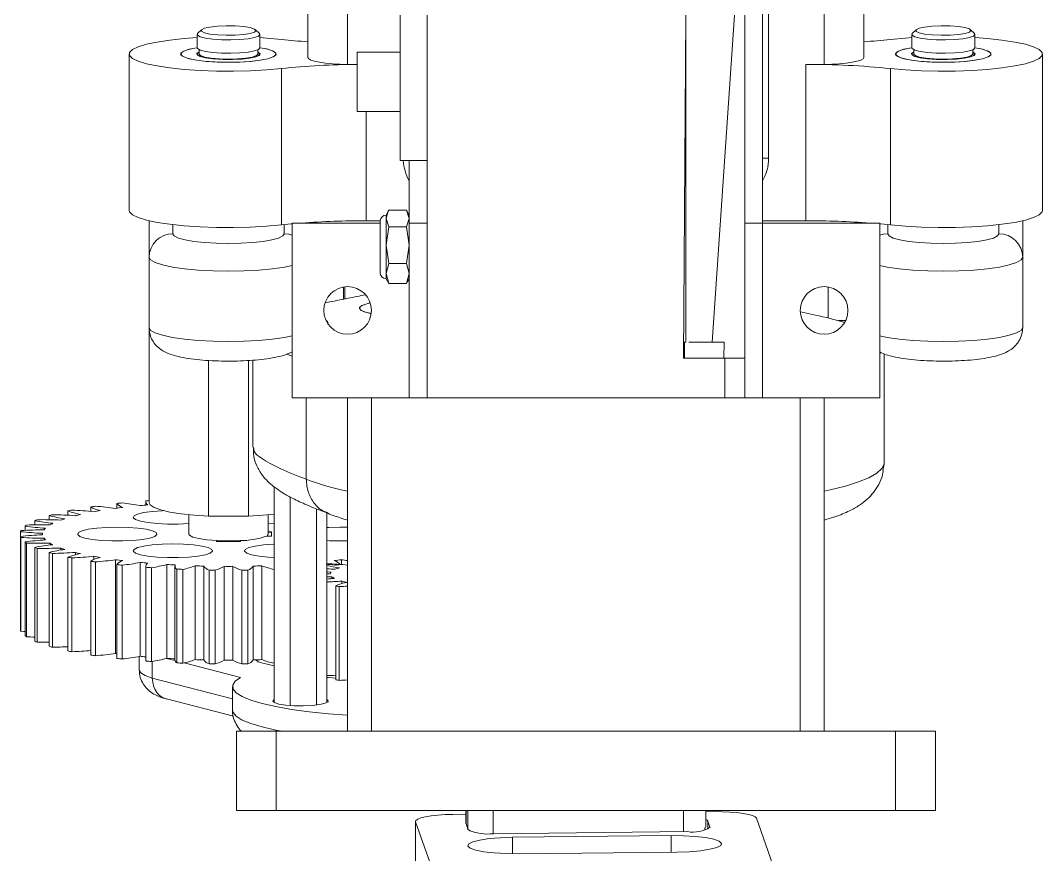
# Model space of a CAD drawing. Header units: millimetres. Extents: x 0 to 1189, y 0 to 841.
# Drawn here: x 282.24 to 307.98, y 615.1 to 636.11 of the extents above; entities that cross this region are included whole.
import ezdxf

# ---------------------------------------------------------------- set-up
doc = ezdxf.new("R2010")
doc.units = ezdxf.units.MM
doc.layers.get('0').update_dxf_attribs({"lineweight": 18})

msp = doc.modelspace()

# ---------------------------------------------------------------- linework, layer by layer
at = {"color": 7, "linetype": 'Continuous', "lineweight": 15}
for p, q in [((300.9324, 631.0061), (300.9324, 686.0061)), ((289.4824, 635.179), (289.4824, 645.0271)), ((290.4824, 644.8534), (290.4824, 635.0054)), ((302.4824, 635.0054), (302.4824, 644.8534)), ((303.4824, 645.0271), (303.4824, 635.179)), ((301.0824, 639.3385), (301.0824, 632.6418)), ((291.8024, 632.5861), (291.8024, 636.2461)), ((292.4824, 636.2461), (292.4824, 632.5861)), ((299.003, 636.2461), (298.943, 627.6061)), ((299.003, 636.2461), (299.0023, 628.0061)), ((299.6598, 628.0061), (300.223, 636.2461)), ((300.4824, 636.2461), (300.4824, 627.6061)), ((286.8032, 635.8778), (286.7048, 635.7824)), ((288.26, 635.7824), (288.1616, 635.8778)), ((304.7983, 635.878), (304.6999, 635.7826)), ((306.2649, 635.7826), (306.1665, 635.878)), ((286.6924, 635.7582), (286.6924, 635.4234)), ((288.2724, 635.4234), (288.2724, 635.7582)), ((304.6874, 635.7582), (304.6874, 635.4234)), ((306.2774, 635.4234), (306.2774, 635.7582)), ((284.9824, 635.2658), (284.9824, 631.3266)), ((286.2824, 635.2658), (286.2824, 635.2468)), ((286.6924, 635.2658), (286.6924, 635.2439)), ((286.7424, 635.3754), (286.7424, 635.2658)), ((288.2224, 635.2658), (288.2224, 635.3754)), ((288.4354, 635.3925), (288.2724, 635.4227)), ((288.2724, 635.2439), (288.2724, 635.2658)), ((288.6824, 635.2468), (288.6824, 635.2658)), ((290.7224, 633.8211), (290.7224, 635.3111)), ((291.8024, 635.3111), (290.7224, 635.3111)), ((304.2824, 635.2658), (304.2824, 635.2468)), ((304.6874, 635.2658), (304.6874, 635.2503)), ((304.7424, 635.3729), (304.7424, 635.2658)), ((306.2224, 635.2658), (306.2224, 635.3729)), ((306.4354, 635.3925), (306.2774, 635.4219)), ((306.2774, 635.2503), (306.2774, 635.2658)), ((306.6824, 635.2468), (306.6824, 635.2658)), ((307.9824, 631.3266), (307.9824, 635.2658)), ((290.4824, 635.0054), (290.7224, 635.0054)), ((302.0183, 635.0054), (302.4824, 635.0054)), ((302.0183, 631.0661), (302.0183, 635.0054)), ((288.8148, 630.9592), (288.8148, 634.8985)), ((304.1501, 634.8985), (304.1501, 630.9592)), ((291.8024, 633.8211), (290.7224, 633.8211)), ((292.4824, 632.5861), (291.8024, 632.5861)), ((292.0324, 632.5861), (292.0324, 631.0061)), ((292.4824, 626.6061), (292.4824, 632.5861)), ((291.4511, 631.1199), (291.5069, 631.3027)), ((291.5069, 631.3027), (291.4511, 631.2061)), ((291.4511, 631.2061), (291.4511, 631.1199)), ((291.5069, 631.3027), (291.5226, 631.3285)), ((291.5226, 631.3285), (291.961, 631.3285)), ((291.961, 631.3285), (292.0324, 631.1199)), ((292.0324, 631.2061), (291.9618, 631.3285)), ((285.4824, 630.1448), (285.4824, 631.0661)), ((286.0824, 630.9669), (286.0824, 630.7357)), ((288.8824, 630.7357), (288.8824, 630.9665)), ((289.0824, 631.0061), (289.0824, 626.6061)), ((291.2991, 631.0061), (289.0824, 631.0061)), ((289.4824, 631.0179), (289.4824, 631.0061)), ((291.2991, 631.0661), (290.9465, 631.0661)), ((291.2991, 631.0728), (291.2991, 629.7395)), ((291.5226, 630.9114), (291.4511, 631.1199)), ((291.4511, 631.1199), (291.4511, 630.4502)), ((291.4511, 630.4502), (291.5226, 630.9114)), ((291.5226, 630.9114), (291.961, 630.9114)), ((292.0324, 631.1199), (291.961, 630.9114)), ((291.961, 630.9114), (292.0324, 630.4502)), ((292.0324, 631.0061), (292.0324, 626.6061)), ((292.0324, 631.0061), (292.4824, 631.0061)), ((300.4824, 631.0061), (300.9324, 631.0061)), ((302.0183, 631.0661), (300.9324, 631.0661)), ((300.9324, 626.6061), (300.9324, 631.0061)), ((303.8824, 631.0061), (300.9324, 631.0061)), ((303.4824, 631.0061), (303.4824, 631.0179)), ((303.8824, 626.6061), (303.8824, 631.0061)), ((304.0824, 630.9665), (304.0824, 630.7357)), ((306.8824, 630.7357), (306.8824, 630.9669)), ((307.4824, 631.0661), (307.4824, 630.1448)), ((291.4511, 630.4502), (291.4511, 629.7364)), ((291.5226, 629.989), (291.4511, 630.4502)), ((292.0324, 630.4502), (291.961, 629.989)), ((285.4824, 630.1448), (285.4824, 628.3722)), ((307.4824, 630.1448), (307.4824, 628.3722)), ((291.4511, 629.7364), (291.5226, 629.989)), ((291.5226, 629.989), (291.961, 629.989)), ((291.961, 629.989), (292.0324, 629.7364)), ((291.5226, 629.4837), (291.4511, 629.7364)), ((291.4511, 629.7364), (291.4511, 629.6061)), ((291.4511, 629.6061), (291.5218, 629.4837)), ((292.0324, 629.7364), (291.961, 629.4837)), ((292.0324, 629.6061), (291.9766, 629.5095)), ((291.5138, 629.5092), (291.5226, 629.4837)), ((291.5226, 629.4837), (291.961, 629.4837)), ((291.961, 629.4837), (291.9766, 629.5095)), ((302.2622, 628.6887), (301.8832, 628.7748)), ((285.4824, 628.3722), (285.4824, 623.9614)), ((298.9684, 628.0061), (298.9658, 627.6061)), ((299.0023, 628.0061), (298.9683, 628.0061)), ((299.9634, 628.0061), (299.6598, 628.0061)), ((299.9546, 627.6061), (299.9634, 628.0061)), ((286.9824, 627.545), (286.9824, 623.6252)), ((287.9824, 623.6252), (287.9824, 627.5454)), ((288.0942, 627.5527), (288.0942, 625.3597)), ((288.9513, 627.7039), (289.0824, 627.6514)), ((298.943, 627.6061), (299.9824, 627.6061)), ((299.9824, 627.6061), (299.9824, 626.6061)), ((300.4824, 627.6061), (299.9824, 627.6061)), ((300.4824, 626.6061), (300.4824, 627.6061)), ((303.8824, 627.7202), (303.9178, 627.7561)), ((303.9896, 627.7155), (303.9896, 624.9377)), ((289.0824, 626.6061), (290.4824, 626.6061)), ((289.4412, 626.6061), (289.4412, 624.5535)), ((290.4824, 626.6061), (290.4824, 618.2061)), ((291.0824, 626.6061), (290.4824, 626.6061)), ((291.0824, 618.2061), (291.0824, 626.6061)), ((291.0824, 626.6061), (301.8824, 626.6061)), ((301.8824, 626.6061), (301.8824, 618.2061)), ((302.4824, 626.6061), (301.8824, 626.6061)), ((302.4824, 626.6061), (303.8824, 626.6061)), ((302.4824, 618.2061), (302.4824, 626.6061)), ((288.113, 625.3598), (288.1166, 625.3404)), ((303.9896, 624.9377), (303.9614, 624.7746)), ((288.6316, 624.3618), (288.6316, 618.9301)), ((284.6731, 623.9438), (284.6731, 623.8251)), ((285.3978, 623.9893), (285.3978, 623.9026)), ((289.0376, 624.107), (289.0376, 618.8553)), ((283.4401, 623.7553), (283.4401, 623.6479)), ((284.0139, 623.858), (284.0139, 623.7431)), ((289.7022, 623.8084), (289.7022, 618.8693)), ((289.9607, 623.7051), (289.9607, 618.9301)), ((282.6027, 623.5099), (282.6027, 623.4056)), ((282.9658, 623.6383), (282.9658, 623.5342)), ((286.4824, 623.6607), (286.4824, 623.1736)), ((287.9824, 623.6252), (286.9824, 623.6252)), ((288.4824, 623.1736), (288.4824, 623.6607)), ((282.243, 623.2316), (282.243, 623.1156)), ((282.3598, 623.3732), (282.3598, 623.2652)), ((282.7951, 623.1736), (282.7951, 623.1542)), ((288.5624, 623.2257), (288.4824, 623.2257)), ((288.5624, 623.2248), (288.4824, 623.2248)), ((288.5624, 623.1215), (288.5624, 623.2257)), ((288.5624, 623.2248), (288.5624, 623.1224)), ((290.2824, 623.3472), (290.4824, 623.3437)), ((282.243, 620.752), (282.243, 623.1156)), ((282.2553, 623.0886), (282.2553, 620.725)), ((282.3598, 620.6104), (282.3598, 622.974)), ((282.3962, 622.9476), (282.3962, 620.5841)), ((282.8367, 623.0654), (282.8367, 623.0247)), ((282.9914, 622.9405), (282.9914, 622.8961)), ((287.1824, 623.0079), (287.1824, 622.9861)), ((287.1824, 622.9861), (287.7824, 622.9861)), ((287.1874, 622.9861), (287.1874, 623.0077)), ((287.7774, 622.9861), (287.1874, 622.9861)), ((287.7774, 622.9861), (287.7774, 623.0077)), ((287.7824, 622.9861), (287.7824, 623.0079)), ((288.4363, 623.1215), (288.5624, 623.1215)), ((288.5624, 623.1224), (288.4379, 623.1224)), ((282.6027, 620.4737), (282.6027, 622.8373)), ((282.6624, 622.8122), (282.6624, 620.4487)), ((282.9658, 620.3453), (282.9658, 622.7088)), ((283.0473, 622.6858), (283.0473, 620.3222)), ((283.2566, 622.8214), (283.2566, 622.771)), ((283.6259, 622.7109), (283.6259, 622.6501)), ((283.4401, 620.2283), (283.4401, 622.5919)), ((283.5413, 622.5713), (283.5413, 620.2078)), ((284.0139, 620.1257), (284.0139, 622.4892)), ((284.0902, 622.6119), (284.0902, 622.5299)), ((284.1325, 622.4717), (284.1325, 620.1081)), ((284.638, 622.5267), (284.638, 620.1631)), ((284.6731, 620.0399), (284.6731, 622.4035)), ((284.8061, 622.3893), (284.8061, 620.0258)), ((285.2558, 622.4574), (285.2558, 620.0938)), ((285.9284, 622.4057), (285.9284, 620.0422)), ((290.3268, 622.5267), (290.3268, 622.4071)), ((285.3978, 622.3578), (285.3978, 619.9943)), ((285.4015, 619.9731), (285.4015, 622.3366)), ((285.5456, 622.3263), (285.5456, 619.9627)), ((286.1337, 622.3656), (286.1337, 620.0021)), ((286.1811, 619.9269), (286.1811, 622.2904)), ((286.3328, 622.2841), (286.3328, 619.9205)), ((286.6394, 622.3729), (286.6394, 620.0094)), ((286.8593, 622.3669), (286.8593, 620.0033)), ((286.9928, 619.9024), (286.9928, 622.2659)), ((287.1483, 622.2638), (287.1483, 619.9003)), ((287.371, 622.3599), (287.371, 619.9964)), ((287.5938, 622.3599), (287.5938, 619.9964)), ((287.8165, 619.9003), (287.8165, 622.2638)), ((287.972, 622.2659), (287.972, 619.9024)), ((288.1055, 622.3669), (288.1055, 620.0033)), ((288.3254, 622.3729), (288.3254, 620.0094)), ((290.0851, 622.051), (290.0851, 622.0984)), ((290.1837, 619.5014), (290.1837, 621.8649)), ((290.3335, 621.9259), (290.3335, 621.9898)), ((290.2727, 621.8497), (290.2727, 619.4862)), ((285.2328, 620.0892), (285.2328, 619.7465)), ((285.564, 619.5424), (285.564, 619.9656)), ((286.136, 619.9855), (285.9228, 620.0406)), ((287.7848, 619.5593), (286.3624, 619.9269)), ((288.6316, 619.8535), (288.3466, 619.9173)), ((287.5824, 619.3302), (287.5824, 618.7393)), ((285.9171, 619.0183), (287.607, 618.5814)), ((289.9843, 618.9905), (289.9607, 619.0065)), ((287.6824, 618.2061), (287.6824, 616.2061)), ((287.6824, 618.2061), (288.6824, 618.2061)), ((288.6824, 616.2061), (288.6824, 618.2061)), ((288.6824, 618.2061), (290.4824, 618.2061)), ((291.0824, 618.2061), (290.4824, 618.2061)), ((301.8824, 618.2061), (291.0824, 618.2061)), ((302.4824, 618.2061), (301.8824, 618.2061)), ((302.4824, 618.2061), (304.2824, 618.2061)), ((304.2824, 618.2061), (304.2824, 616.2061)), ((304.2824, 618.2061), (305.2824, 618.2061)), ((305.2824, 616.2061), (305.2824, 618.2061)), ((287.6824, 616.2061), (288.6824, 616.2061)), ((304.2824, 616.2061), (288.6824, 616.2061)), ((293.4625, 616.2061), (293.4625, 615.8852)), ((299.5024, 615.7974), (299.5024, 616.2061)), ((304.2824, 616.2061), (305.2824, 616.2061)), ((293.4625, 616.1137), (293.1316, 616.1102)), ((299.7192, 616.1802), (299.5024, 616.1779)), ((299.6072, 615.7875), (299.5522, 615.9435)), ((300.7785, 616.0175), (301.4251, 614.1828)), ((292.1927, 615.9368), (292.1927, 610.028)), ((292.1945, 615.9262), (292.1945, 610.0174)), ((292.8412, 614.0915), (292.1945, 615.9262)), ((293.4636, 615.8788), (293.4625, 615.8852)), ((293.4636, 615.8788), (293.5124, 615.7402)), ((293.4636, 615.8788), (293.5186, 615.7228)), ((293.5589, 615.7059), (293.5589, 615.6911)), ((299.4792, 615.7688), (299.4792, 615.7166)), ((294.1541, 615.6252), (299.0449, 615.6772)), ((298.6294, 615.5771), (294.6368, 615.5346)), ((294.7835, 615.1187), (298.776, 615.1611))]:
    msp.add_line(p, q, dxfattribs=at)
at = {"color": 8, "linetype": 'Continuous', "lineweight": 15}
for p, q in [((290.9465, 633.8211), (290.9465, 631.0661)), ((290.3773, 629.089), (290.3773, 629.3968)), ((290.4138, 629.096), (290.4138, 629.4022)), ((302.5875, 629.3968), (302.5875, 628.6155)), ((302.8435, 628.5492), (303.0246, 628.5492)), ((285.564, 619.5424), (287.5824, 619.0207)), ((293.4636, 616.2061), (293.4636, 615.8788)), ((293.5124, 615.7402), (293.5124, 616.2061)), ((294.148, 616.2061), (294.148, 615.6251)), ((298.939, 615.676), (298.939, 616.2061)), ((299.5522, 615.9435), (299.5522, 615.7372)), ((299.6072, 615.7748), (299.6072, 615.7875)), ((294.6368, 615.1187), (294.6368, 615.5346)), ((298.6294, 615.1595), (298.6294, 615.5771))]:
    msp.add_line(p, q, dxfattribs=at)
at = {"color": 7, "linetype": 'Continuous', "lineweight": 15}
for points in [[(288.26, 635.7824), (288.2724, 635.7582), (288.2373, 635.7178), (288.1351, 635.681), (287.975, 635.651), (287.771, 635.6305), (287.5414, 635.6214), (287.3066, 635.6245), (287.0874, 635.6394), (286.9033, 635.6649), (286.7706, 635.6987), (286.7012, 635.7378), (286.7012, 635.7787), (286.7048, 635.7824)], [(288.1724, 635.8567), (288.135, 635.8956), (288.0269, 635.9303), (287.8598, 635.957), (287.6518, 635.9729), (287.4254, 635.9761), (287.2052, 635.9664), (287.0151, 635.9449), (286.8756, 635.9137), (286.8018, 635.8764), (286.8018, 635.837), (286.8756, 635.7997), (287.0151, 635.7686), (287.2052, 635.747), (287.4254, 635.7373), (287.6518, 635.7406), (287.8598, 635.7564), (288.0269, 635.7831), (288.135, 635.8178), (288.1724, 635.8567)], [(306.2649, 635.7826), (306.2774, 635.7582), (306.2421, 635.7175), (306.1393, 635.6805), (305.9781, 635.6503), (305.7728, 635.6297), (305.5418, 635.6206), (305.3055, 635.6236), (305.0849, 635.6387), (304.8996, 635.6643), (304.7661, 635.6983), (304.6963, 635.7377), (304.6963, 635.7788), (304.6999, 635.7826)], [(306.1774, 635.8567), (306.1397, 635.8959), (306.0309, 635.9308), (305.8625, 635.9577), (305.653, 635.9737), (305.425, 635.977), (305.2032, 635.9672), (305.0117, 635.9455), (304.8712, 635.9142), (304.7969, 635.8766), (304.7969, 635.8368), (304.8712, 635.7993), (305.0117, 635.7679), (305.2032, 635.7462), (305.425, 635.7364), (305.653, 635.7397), (305.8625, 635.7557), (306.0309, 635.7826), (306.1397, 635.8175), (306.1774, 635.8567)], [(288.8148, 634.8985), (288.4362, 634.8645), (288.03, 634.8423), (287.6078, 634.8322), (287.182, 634.8348), (286.7649, 634.85), (286.3687, 634.8772), (286.0048, 634.9156), (285.6839, 634.9643), (285.4151, 635.0217), (285.2064, 635.0862), (285.0638, 635.1559), (284.9915, 635.2288), (284.9915, 635.3028), (285.0638, 635.3757), (285.2064, 635.4455), (285.4151, 635.5099), (285.6839, 635.5674), (286.0048, 635.616), (286.3687, 635.6545), (286.6924, 635.6777)], [(288.2724, 635.6777), (288.4362, 635.6671), (288.8148, 635.6332)], [(304.1501, 635.6332), (304.5286, 635.6671), (304.6874, 635.6774)], [(306.2774, 635.6774), (306.5961, 635.6545), (306.96, 635.616), (307.2809, 635.5674), (307.5497, 635.5099), (307.7584, 635.4455), (307.901, 635.3757), (307.9733, 635.3028), (307.9733, 635.2288), (307.901, 635.1559), (307.7584, 635.0862), (307.5497, 635.0217), (307.2809, 634.9643), (306.96, 634.9156), (306.5961, 634.8772), (306.1999, 634.85), (305.7828, 634.8348), (305.357, 634.8322), (304.9349, 634.8423), (304.5286, 634.8645), (304.1501, 634.8985)], [(286.6924, 635.4227), (286.5875, 635.4047), (286.4168, 635.3616), (286.313, 635.3126), (286.2828, 635.2607), (286.3279, 635.209), (286.4455, 635.1609), (286.6283, 635.1194), (286.8648, 635.0872), (287.1401, 635.0661), (287.4369, 635.0576), (287.7365, 635.0622), (288.0202, 635.0796), (288.2701, 635.1086), (288.4705, 635.1476), (288.6088, 635.194), (288.6763, 635.2448), (288.6688, 635.2971), (288.5868, 635.3473), (288.4354, 635.3925)], [(287.4824, 635.0566), (287.194, 635.0626), (286.9224, 635.0806), (286.6833, 635.1092), (286.4907, 635.147), (286.3557, 635.1916), (286.2862, 635.2406), (286.2862, 635.2911), (286.3557, 635.34), (286.4907, 635.3847), (286.6833, 635.4224), (286.6924, 635.4238)], [(286.7424, 635.3186), (286.686, 635.279), (286.6991, 635.2376), (286.7817, 635.1988), (286.9266, 635.1659), (287.1209, 635.1419), (287.3474, 635.1289), (287.5858, 635.1281), (287.815, 635.1395), (288.0147, 635.1621), (288.1671, 635.194), (288.2586, 635.2322), (288.2812, 635.2734), (288.2328, 635.314), (288.2224, 635.3186)], [(286.6924, 635.4234), (286.7012, 635.4029), (286.7706, 635.3639), (286.9033, 635.3301), (287.0874, 635.3046), (287.3066, 635.2896), (287.5414, 635.2866), (287.771, 635.2957), (287.975, 635.3161), (288.1351, 635.3461), (288.2373, 635.383), (288.2724, 635.4234)], [(286.7424, 635.3138), (286.7012, 635.2863), (286.7012, 635.2454), (286.7706, 635.2063), (286.9033, 635.1725), (287.0874, 635.147), (287.3066, 635.1321), (287.5414, 635.129), (287.771, 635.1381), (287.975, 635.1586), (288.1351, 635.1886), (288.2373, 635.2254), (288.2724, 635.2658)], [(286.7424, 635.2658), (286.7786, 635.2261), (286.8837, 635.1903), (287.0474, 635.1619), (287.2537, 635.1436), (287.4824, 635.1373), (287.7111, 635.1436), (287.9174, 635.1619), (288.0811, 635.1903), (288.1862, 635.2261), (288.2224, 635.2658)], [(288.2724, 635.4238), (288.2815, 635.4224), (288.4741, 635.3847), (288.6091, 635.34), (288.6786, 635.2911), (288.6786, 635.2406), (288.6091, 635.1916), (288.4741, 635.147), (288.2815, 635.1092), (288.0424, 635.0806), (287.7708, 635.0626), (287.4824, 635.0566)], [(288.2724, 635.2658), (288.2373, 635.3063), (288.2224, 635.3138)], [(304.6874, 635.4219), (304.5875, 635.4047), (304.4168, 635.3616), (304.313, 635.3126), (304.2828, 635.2607), (304.3279, 635.209), (304.4455, 635.1609), (304.6283, 635.1194), (304.8648, 635.0872), (305.1401, 635.0661), (305.4369, 635.0576), (305.7365, 635.0622), (306.0202, 635.0796), (306.2701, 635.1086), (306.4705, 635.1476), (306.6088, 635.194), (306.6763, 635.2448), (306.6688, 635.2971), (306.5868, 635.3473), (306.4354, 635.3925)], [(305.4824, 635.0566), (305.194, 635.0626), (304.9224, 635.0806), (304.6833, 635.1092), (304.4907, 635.147), (304.3557, 635.1916), (304.2862, 635.2406), (304.2862, 635.2911), (304.3557, 635.34), (304.4907, 635.3847), (304.6833, 635.4224), (304.6874, 635.4231)], [(304.7424, 635.3186), (304.686, 635.279), (304.6991, 635.2376), (304.7817, 635.1988), (304.9266, 635.1659), (305.1209, 635.1419), (305.3474, 635.1289), (305.5858, 635.1281), (305.815, 635.1395), (306.0147, 635.1621), (306.1671, 635.194), (306.2586, 635.2322), (306.2812, 635.2734), (306.2328, 635.314), (306.2224, 635.3186)], [(304.6874, 635.4234), (304.6963, 635.4028), (304.7661, 635.3635), (304.8996, 635.3295), (305.0849, 635.3038), (305.3055, 635.2888), (305.5418, 635.2857), (305.7728, 635.2949), (305.9781, 635.3155), (306.1393, 635.3456), (306.2421, 635.3827), (306.2774, 635.4234)], [(304.7424, 635.3163), (304.6963, 635.2864), (304.6963, 635.2453), (304.7661, 635.2059), (304.8996, 635.1719), (305.0849, 635.1463), (305.3055, 635.1312), (305.5418, 635.1282), (305.7728, 635.1373), (305.9781, 635.1579), (306.1393, 635.1881), (306.2421, 635.2251), (306.2774, 635.2658)], [(304.7424, 635.2658), (304.7786, 635.2261), (304.8837, 635.1903), (305.0474, 635.1619), (305.2537, 635.1436), (305.4824, 635.1373), (305.7111, 635.1436), (305.9174, 635.1619), (306.0811, 635.1903), (306.1862, 635.2261), (306.2224, 635.2658)], [(306.2774, 635.4231), (306.2815, 635.4224), (306.4741, 635.3847), (306.6091, 635.34), (306.6786, 635.2911), (306.6786, 635.2406), (306.6091, 635.1916), (306.4741, 635.147), (306.2815, 635.1092), (306.0424, 635.0806), (305.7708, 635.0626), (305.4824, 635.0566)], [(306.2774, 635.2658), (306.2421, 635.3065), (306.2224, 635.3163)], [(289.4824, 635.179), (289.5016, 635.1451), (289.5585, 635.1125), (289.6509, 635.0825), (289.7753, 635.0562), (289.9268, 635.0346), (290.0997, 635.0186), (290.2873, 635.0087), (290.4824, 635.0054)], [(302.4824, 635.0054), (302.6775, 635.0087), (302.8651, 635.0186), (303.038, 635.0346), (303.1895, 635.0562), (303.3139, 635.0825), (303.4063, 635.1125), (303.4632, 635.1451), (303.4824, 635.179)], [(288.8148, 630.9592), (288.4362, 630.9253), (288.03, 630.903), (287.6078, 630.893), (287.182, 630.8956), (286.7649, 630.9107), (286.3687, 630.9379), (286.0048, 630.9764), (285.6839, 631.0251), (285.4151, 631.0825), (285.2064, 631.147), (285.0638, 631.2167), (284.9915, 631.2896), (284.9824, 631.3266)], [(307.9824, 631.3266), (307.9733, 631.2896), (307.901, 631.2167), (307.7584, 631.147), (307.5497, 631.0825), (307.2809, 631.0251), (306.96, 630.9764), (306.5961, 630.9379), (306.1999, 630.9107), (305.7828, 630.8956), (305.357, 630.893), (304.9349, 630.903), (304.5286, 630.9253), (304.1501, 630.9592)], [(289.0824, 630.9861), (289.0576, 630.9838), (288.8148, 630.9592)], [(304.1501, 630.9592), (303.9072, 630.9838), (303.8824, 630.9861)], [(286.0824, 630.7357), (286.1175, 630.6816), (286.221, 630.6302), (286.3878, 630.5841), (286.6095, 630.5456), (286.875, 630.5167), (287.1709, 630.4987), (287.4824, 630.4926), (287.7939, 630.4987), (288.0898, 630.5167), (288.3553, 630.5456), (288.577, 630.5841), (288.7438, 630.6302), (288.8473, 630.6816), (288.8824, 630.7357)], [(304.0824, 630.7357), (304.1175, 630.6816), (304.221, 630.6302), (304.3878, 630.5841), (304.6095, 630.5456), (304.875, 630.5167), (305.1709, 630.4987), (305.4824, 630.4926), (305.7939, 630.4987), (306.0898, 630.5167), (306.3553, 630.5456), (306.577, 630.5841), (306.7438, 630.6302), (306.8473, 630.6816), (306.8824, 630.7357)], [(291.052, 628.9947), (290.9192, 628.9598), (290.8142, 628.9108), (290.7827, 628.8589), (290.8265, 628.8072), (290.9429, 628.759), (291.0771, 628.7264)], [(291.052, 628.9947), (290.9692, 628.9748), (290.8411, 628.9275), (290.7848, 628.8762), (290.8037, 628.8241), (290.8966, 628.7744), (291.0578, 628.7303), (291.0771, 628.7264)], [(289.9812, 628.4763), (289.9937, 628.4912), (289.9747, 628.5311), (289.9404, 628.5487)], [(286.9824, 623.6252), (286.621, 623.648), (286.2914, 623.6824), (286.0059, 623.7272), (285.775, 623.7806), (285.6072, 623.8407), (285.5088, 623.9052), (285.4824, 623.9614)], [(286.4824, 623.4355), (286.4808, 623.4354), (286.2186, 623.4226), (285.9462, 623.4226), (285.684, 623.4354), (285.4513, 623.46), (285.2654, 623.4945), (285.1401, 623.5365), (285.0847, 623.5828), (285.1033, 623.63), (285.1945, 623.6746), (285.3516, 623.7132), (285.5628, 623.743), (285.8126, 623.7619), (285.8404, 623.7632)], [(288.6316, 623.6772), (288.3438, 623.648), (287.9824, 623.6252)], [(288.6316, 623.4266), (288.484, 623.4354), (288.4824, 623.4355)], [(284.6824, 623.3472), (284.9522, 623.3408), (285.202, 623.322), (285.4132, 623.2921), (285.5703, 623.2535), (285.6615, 623.2089), (285.6801, 623.1617), (285.6247, 623.1154), (285.4994, 623.0735), (285.3135, 623.0389), (285.0808, 623.0143), (284.8186, 623.0016), (284.5462, 623.0016), (284.284, 623.0143), (284.0513, 623.0389), (283.8654, 623.0735), (283.7401, 623.1154), (283.6847, 623.1617), (283.7033, 623.2089), (283.7945, 623.2535), (283.9516, 623.2921), (284.1628, 623.322), (284.4126, 623.3408), (284.6824, 623.3472)], [(286.4824, 623.1736), (286.4976, 623.1435), (286.5814, 623.0983), (286.7325, 623.0587), (286.9397, 623.0278), (287.1874, 623.0077)], [(289.9607, 623.338), (290.0126, 623.3408), (290.2824, 623.3472)], [(286.0824, 622.9262), (286.3522, 622.9197), (286.602, 622.9009), (286.8132, 622.871), (286.9703, 622.8324), (287.0615, 622.7879), (287.0801, 622.7407), (287.0247, 622.6944), (286.8994, 622.6524), (286.7135, 622.6178), (286.4808, 622.5933), (286.2186, 622.5805), (285.9462, 622.5805), (285.684, 622.5933), (285.4513, 622.6178), (285.2654, 622.6524), (285.1401, 622.6944), (285.0847, 622.7407), (285.1033, 622.7879), (285.1945, 622.8324), (285.3516, 622.871), (285.5628, 622.9009), (285.8126, 622.9197), (286.0824, 622.9262)], [(288.6316, 622.5844), (288.484, 622.5933), (288.2513, 622.6178), (288.0654, 622.6524), (287.9401, 622.6944), (287.8847, 622.7407), (287.9033, 622.7879), (287.9945, 622.8324), (288.1516, 622.871), (288.3628, 622.9009), (288.6126, 622.9197), (288.6316, 622.9206)], [(290.0656, 622.2152), (289.9919, 622.218), (289.9607, 622.2195)], [(290.0453, 622.1713), (289.97, 622.1706), (289.9607, 622.1704)], [(290.0851, 622.0984), (290.0104, 622.0967), (289.9607, 622.0961)], [(282.3598, 620.7185), (282.3254, 620.7205), (282.2553, 620.725)], [(284.6731, 620.1585), (284.6601, 620.1602), (284.638, 620.1631)], [(285.3978, 619.9943), (285.3983, 619.9861), (285.4015, 619.9731)], [(288.3466, 619.9173), (288.226, 619.9554), (288.1791, 619.9981), (288.1787, 620.0025)], [(290.4824, 618.6119), (290.0005, 618.648), (289.5152, 618.6975), (289.0704, 618.7574), (288.6731, 618.8267), (288.33, 618.9041), (288.0467, 618.9886), (287.8278, 619.0786), (287.6768, 619.1728), (287.5963, 619.2695), (287.5876, 619.3672), (287.6508, 619.4643), (287.7848, 619.5593)], [(290.1837, 619.5422), (290.0003, 619.5583), (289.9607, 619.5633)], [(288.6316, 619.0065), (288.63, 619.0056), (288.5962, 618.966), (288.6384, 618.9267), (288.7518, 618.8919), (288.9241, 618.8653), (289.1368, 618.8499), (289.3668, 618.8473), (289.5891, 618.8579), (289.7797, 618.8804), (289.9178, 618.9124), (289.9886, 618.9505), (289.9843, 618.9905)], [(293.1316, 616.1102), (292.938, 616.1048), (292.7542, 616.0929), (292.5873, 616.0751), (292.4437, 616.0519), (292.3288, 616.0243), (292.2471, 615.9934), (292.2018, 615.9602), (292.1945, 615.9262)], [(299.5024, 615.9792), (299.5335, 615.9637), (299.5522, 615.9435)], [(300.7785, 616.0175), (300.7474, 616.0511), (300.6791, 616.083), (300.5763, 616.112), (300.4429, 616.1369), (300.2841, 616.1569), (300.1059, 616.171), (299.9151, 616.1789), (299.7192, 616.1802)], [(293.4625, 615.8852), (293.4626, 615.8833), (293.4636, 615.8788)], [(294.6368, 615.5346), (294.3293, 615.5243), (294.0478, 615.5004), (293.8114, 615.4647), (293.6362, 615.4196), (293.5342, 615.3682), (293.5124, 615.3139), (293.5722, 615.2605), (293.7095, 615.2116), (293.915, 615.1706), (294.1747, 615.1402), (294.471, 615.1225), (294.7835, 615.1187)], [(298.776, 615.1611), (299.0835, 615.1715), (299.365, 615.1953), (299.6015, 615.231), (299.7766, 615.2761), (299.8786, 615.3275), (299.9004, 615.3818), (299.8406, 615.4352), (299.7033, 615.4841), (299.4978, 615.5252), (299.2381, 615.5556), (298.9419, 615.5733), (298.6294, 615.5771)]]:
    msp.add_lwpolyline(points, dxfattribs=at)
at = {"color": 8, "linetype": 'Continuous', "lineweight": 15}
for points in [[(300.9324, 632.6385), (300.9653, 632.6398), (301.0824, 632.6418)], [(289.0824, 630.7019), (288.9995, 630.7244), (288.8824, 630.7357)], [(304.0824, 630.7357), (303.9653, 630.7244), (303.8824, 630.7019)], [(289.0824, 629.9365), (288.8966, 629.8992), (288.5935, 629.8561), (288.2478, 629.824), (287.8726, 629.8042), (287.4824, 629.7975), (287.0922, 629.8042), (286.717, 629.824), (286.3713, 629.8561), (286.0682, 629.8992), (285.8195, 629.9519), (285.6346, 630.0119), (285.5208, 630.0771), (285.4824, 630.1448)], [(307.4824, 630.1448), (307.444, 630.0771), (307.3302, 630.0119), (307.1453, 629.9519), (306.8966, 629.8992), (306.5935, 629.8561), (306.2478, 629.824), (305.8726, 629.8042), (305.4824, 629.7975), (305.0922, 629.8042), (304.717, 629.824), (304.3713, 629.8561), (304.0682, 629.8992), (303.8824, 629.9364)], [(285.4824, 628.3722), (285.5208, 628.3044), (285.6346, 628.2393), (285.8195, 628.1792), (286.0682, 628.1266), (286.3713, 628.0834), (286.717, 628.0513), (287.0922, 628.0315), (287.4824, 628.0249), (287.8726, 628.0315), (288.2478, 628.0513), (288.5935, 628.0834), (288.8966, 628.1266), (289.0824, 628.1638)], [(303.8824, 628.1638), (304.0682, 628.1266), (304.3713, 628.0834), (304.717, 628.0513), (305.0922, 628.0315), (305.4824, 628.0249), (305.8726, 628.0315), (306.2478, 628.0513), (306.5935, 628.0834), (306.8966, 628.1266), (307.1453, 628.1792), (307.3302, 628.2393), (307.444, 628.3044), (307.4824, 628.3722)], [(302.4824, 624.254), (302.6349, 624.2866), (303.0222, 624.3827), (303.349, 624.4853), (303.6116, 624.5934), (303.8073, 624.7056), (303.9337, 624.8208), (303.9896, 624.9377)], [(285.2328, 619.7465), (285.2328, 619.7457), (285.2709, 619.6748), (285.3826, 619.6063), (285.564, 619.5424)], [(287.5824, 618.7393), (287.5963, 618.6786), (287.6768, 618.5819), (287.8278, 618.4877), (288.0467, 618.3977), (288.33, 618.3132), (288.6731, 618.2358), (288.8309, 618.2061)]]:
    msp.add_lwpolyline(points, dxfattribs=at)
at = {"color": 7, "linetype": 'Continuous', "lineweight": 15}
for centre in [(290.4824, 628.8061), (302.4824, 628.8061)]:
    msp.add_circle(centre, 0.6, dxfattribs=at)
for centre, radius, start, end in [((290.5965, 652.086), 16.549, 263.81935, 266.13995), ((302.3683, 652.086), 16.549, 273.86005, 276.18065), ((290.8622, 615.226), 19.7788, 90.40484, 95.94168), ((302.0828, 614.9751), 20.0304, 84.07616, 90.18447), ((291.4511, 631.0528), 0.1533, 90, 172.50528), ((290.9186, 609.7522), 21.3139, 89.92498, 94.30116), ((302.0462, 609.7522), 21.3139, 85.69884, 90.07502), ((286.0779, 630.1402), 0.5955, 89.56381, 179.55783), ((306.8869, 630.1402), 0.5955, 0.44161, 90.43662), ((291.4511, 629.7594), 0.1533, 187.49472, 270), ((300.6159, 620.5492), 8.3043, 73.31136, 78.56578), ((286.8494, 604.1107), 19.9521, 95.87813, 96.26208), ((284.9057, 624.1245), 0.2946, 217.85387, 252.70992), ((284.275, 618.9275), 5.0584, 78.81942, 83.97311), ((285.4933, 623.9924), 0.0936, 168.82305, 245.31137), ((287.0965, 601.3772), 22.6967, 94.07803, 94.28279), ((285.1677, 615.5121), 8.4223, 101.13343, 101.83642), ((284.1039, 625.5352), 1.8997, 249.54644, 259.47219), ((283.1546, 614.8131), 8.9711, 84.01374, 87.52905), ((285.0852, 617.8188), 5.9977, 102.79579, 104.0816), ((286.0843, 610.3146), 13.7007, 98.19032, 98.6916), ((284.4512, 624.5963), 0.8582, 239.36359, 256.27945), ((285.9028, 613.7639), 10.1348, 99.39916, 100.3028), ((283.6178, 616.7949), 7.0993, 81.73779, 85.84245), ((286.5559, 609.337), 14.61, 96.83094, 97.54317), ((287.1551, 603.5418), 20.4365, 94.77401, 95.33254), ((282.8289, 612.0513), 11.3565, 89.18011, 92.18326), ((283.4861, 621.4861), 2.2082, 111.90104, 113.57987), ((283.5957, 628.7346), 5.3182, 259.23855, 264.2203), ((282.785, 612.2063), 11.3293, 87.61439, 90.62018), ((284.2888, 619.1233), 4.7049, 105.30072, 106.33191), ((283.8306, 626.9554), 3.4279, 255.38753, 262.07087), ((283.5653, 622.4156), 1.1452, 116.17356, 120.07851), ((282.8816, 613.1923), 10.4704, 85.9237, 89.09351), ((284.2566, 620.7566), 2.9442, 107.77617, 109.85503), ((282.4394, 623.1589), 0.2094, 151.55739, 159.67392), ((283.1598, 632.3656), 9.1799, 264.26865, 267.73149), ((283.1598, 613.9816), 9.1799, 92.26851, 95.73135), ((282.9686, 612.6672), 10.6154, 90.71199, 93.85302), ((282.8024, 622.8), 0.7242, 124.11778, 127.67323), ((283.375, 630.6454), 7.3427, 262.05264, 266.06798), ((282.9371, 623.1736), 0.142, 172.1763, 187.8237), ((283.101, 623.0757), 0.3351, 133.20419, 142.05248), ((288.4139, 623.1882), 0.0701, 290.04959, 347.97253), ((282.4394, 623.1883), 0.2094, 200.32608, 208.44261), ((282.9698, 633.7088), 10.6442, 266.15123, 269.28376), ((283.375, 615.7018), 7.3427, 93.93202, 97.94736), ((282.7953, 623.5378), 0.7124, 232.32257, 235.9357), ((282.8292, 634.2841), 11.3447, 267.81289, 270.81916), ((283.5948, 617.6171), 5.3136, 95.77467, 100.76063), ((283.104, 623.2742), 0.3392, 218.00077, 226.74256), ((283.5793, 623.9576), 1.1748, 239.97063, 243.77731), ((287.4824, 628.6088), 5.6089, 266.98514, 273.01486), ((287.7857, 624.9187), 1.911, 269.75004, 289.95365), ((290.2833, 628.6331), 5.6332, 266.71716, 272.02617), ((283.4404, 624.7502), 2.0883, 246.35235, 248.1278), ((282.785, 634.1409), 11.3293, 269.37982, 272.38561), ((283.8293, 619.3983), 3.4213, 97.92262, 104.61898), ((284.4424, 627.7662), 5.2685, 253.72324, 254.64412), ((282.8804, 633.1822), 10.4977, 270.91061, 274.07218), ((284.2762, 625.6482), 3.005, 250.16601, 252.20279), ((284.1034, 620.8139), 1.8976, 100.52244, 110.45893), ((285.1139, 628.6488), 6.1215, 255.9314, 257.19122), ((285.2804, 631.3899), 8.9885, 258.18572, 258.84443), ((283.153, 631.5559), 8.993, 272.47522, 275.98198), ((284.4505, 621.7525), 0.8564, 103.70331, 120.65365), ((286.0286, 635.6749), 13.3387, 261.31288, 261.82775), ((285.9617, 632.9225), 10.4791, 259.71204, 260.586), ((283.6226, 629.5076), 7.0544, 274.14446, 278.27529), ((286.5353, 636.8321), 14.4307, 262.44493, 263.16602), ((284.9058, 622.2225), 0.2948, 107.29799, 142.1255), ((286.7801, 641.5523), 19.2644, 263.72091, 264.11856), ((284.2741, 627.4239), 5.0627, 276.03201, 281.1814), ((287.0569, 641.6685), 19.2954, 264.64411, 265.23568), ((285.4933, 622.3547), 0.0936, 114.68863, 191.17695), ((285.0873, 625.4975), 3.2042, 278.22321, 285.21981), ((287.3468, 645.6267), 23.2643, 266.50476, 267.02727), ((286.2202, 622.3656), 0.0848, 160.62628, 242.53767), ((290.8232, 628.4468), 6.0938, 261.67846, 263.73998), ((289.9715, 618.1592), 4.2625, 83.10858, 90.15279), ((290.4405, 624.2698), 1.9505, 255.75857, 265.19731), ((288.4316, 636.8154), 14.4139, 276.83355, 277.55549), ((290.059, 622.2225), 0.2948, 37.87409, 72.70353), ((288.1793, 641.6029), 19.3153, 275.88196, 276.27857), ((291.1706, 628.1958), 5.7316, 261.53499, 263.10437), ((287.3468, 648.4118), 26.1477, 265.7334, 266.04988), ((287.2979, 647.2672), 25.0017, 267.43994, 267.7877), ((286.0047, 623.9896), 1.7368, 280.88926, 291.43533), ((287.432, 647.1651), 24.8048, 268.16892, 268.67724), ((287.0699, 622.5066), 0.2527, 213.55382, 252.23093), ((287.5225, 655.377), 33.1153, 269.08345, 269.35243), ((286.9624, 623.001), 0.7603, 284.1534, 302.51676), ((287.4824, 647.2822), 24.9225, 269.74399, 270.25601), ((288.0024, 623.001), 0.7603, 237.48324, 255.8466), ((287.4424, 655.3693), 33.1077, 270.64753, 270.91658), ((287.8949, 622.5066), 0.2527, 287.76907, 326.44618), ((287.533, 647.1611), 24.8008, 271.32272, 271.83112), ((288.9602, 623.9896), 1.7368, 248.56487, 259.11054), ((289.879, 617.3894), 4.9053, 86.57939, 89.04551), ((290.1237, 622.1618), 0.079, 137.40772, 173.08636), ((290.5736, 621.3863), 0.9854, 107.50284, 114.07257), ((290.3851, 618.4353), 3.6281, 93.67338, 96.71741), ((289.9019, 626.4333), 4.4644, 270.7546, 275.54824), ((290.3015, 622.3673), 0.3452, 231.17632, 244.44389), ((290.5249, 621.2664), 0.6889, 93.68241, 119.68251), ((291.0861, 626.8711), 5.0869, 259.78158, 260.79904), ((290.9645, 624.2542), 2.3506, 254.42909, 258.12086), ((290.1175, 626.2626), 4.4157, 272.01458, 274.74021), ((282.4394, 620.8247), 0.2094, 200.32608, 208.44261), ((282.7953, 621.1743), 0.7124, 232.32257, 235.9357), ((282.8238, 631.7278), 11.1519, 267.80278, 268.86425), ((283.4404, 622.3867), 2.0883, 246.35235, 248.1278), ((282.785, 631.6574), 11.2093, 269.37316, 270.924), ((284.4424, 625.4026), 5.2685, 253.72324, 254.64412), ((282.8705, 631.135), 10.8142, 270.93673, 273.01925), ((285.2804, 629.0264), 8.9885, 258.18572, 258.84443), ((283.1364, 629.4538), 9.2549, 272.50783, 275.44067), ((286.0286, 633.3114), 13.3387, 261.31288, 261.82775), ((283.6226, 627.144), 7.0544, 274.14446, 278.27529), ((284.2741, 625.0604), 5.0627, 276.03201, 281.1814), ((286.9966, 638.6387), 18.6265, 264.6373, 265.07578), ((286.7801, 639.1887), 19.2644, 263.72091, 264.11856), ((287.1143, 642.7578), 22.849, 265.70112, 266.06329), ((285.0873, 623.134), 3.2042, 278.22321, 285.21981), ((287.3468, 643.2631), 23.2643, 266.50476, 267.02727), ((286.2352, 620.0135), 0.1022, 186.45699, 238.04883), ((287.2979, 644.9036), 25.0017, 267.43994, 267.7877), ((286.0047, 621.626), 1.7368, 280.88926, 291.43533), ((287.432, 644.8016), 24.8048, 268.16892, 268.67724), ((287.0699, 620.143), 0.2527, 213.55382, 252.23093), ((287.5225, 653.0134), 33.1153, 269.08345, 269.35243), ((286.9624, 620.6374), 0.7603, 284.1534, 302.51676), ((287.4824, 644.9187), 24.9225, 269.74399, 270.25601), ((288.0024, 620.6374), 0.7603, 237.48324, 255.8466), ((287.4424, 653.0058), 33.1077, 270.64753, 270.91658), ((287.8949, 620.143), 0.2527, 287.76907, 326.44618), ((287.533, 644.7976), 24.8008, 271.32272, 271.83112), ((288.9602, 621.6261), 1.7368, 248.56487, 259.11054), ((289.8901, 624.4097), 4.8044, 270.84216, 273.50423), ((291.1349, 624.7929), 5.3763, 259.80897, 260.77165), ((290.1175, 623.8991), 4.4157, 272.01458, 274.74021), ((293.5792, 615.7821), 0.0789, 212.10138, 255.05775), ((294.0034, 616.7619), 1.1466, 244.98341, 277.54923), ((299.1876, 616.4378), 0.7739, 259.37589, 302.8311), ((299.4632, 615.8054), 0.04, 293.63314, 348.49569)]:
    msp.add_arc(centre, radius, start, end, dxfattribs=at)
at = {"color": 8, "linetype": 'Continuous', "lineweight": 15}
for centre, radius, start, end in [((293.0507, 632.6424), 1.1683, 182.76321, 209.35845), ((299.9143, 632.6423), 1.1681, 330.64571, 359.97426), ((291.5406, 629.893), 5.7374, 248.53608, 259.37206)]:
    msp.add_arc(centre, radius, start, end, dxfattribs=at)
at = {"color": 7, "linetype": 'Continuous', "lineweight": 15}
for points, knots in [([(290.9313, 629.2014), (290.7876, 629.1713), (290.463, 629.1033), (290.1173, 629.0385), (289.9246, 629.0024)], [0, 0, 0, 0, 0.4542197, 1.0261789, 1.0261789, 1.0261789, 1.0261789]), ([(285.4824, 628.3722), (285.4889, 628.3031), (285.5009, 628.175), (285.5842, 628.0125), (285.6873, 627.8905), (285.8054, 627.7999), (285.938, 627.73), (286.1107, 627.6676), (286.3291, 627.6166), (286.607, 627.5748), (286.904, 627.5468), (287.2232, 627.5309), (287.5465, 627.5273), (287.8658, 627.5356), (288.1719, 627.5558), (288.4573, 627.5875), (288.7207, 627.6346), (288.9195, 627.6852), (289.0395, 627.7415), (289.0824, 627.7616)], [0, 0, 0, 0, 0.1854088, 0.3441501, 0.4938171, 0.6453376, 0.8131055, 1.0253293, 1.3420048, 1.6148366, 1.900026, 2.173968, 2.4437494, 2.7128038, 2.9831636, 3.2577218, 3.5422956, 3.853308, 4.0263286, 4.0263286, 4.0263286, 4.0263286]), ([(303.8939, 627.7569), (303.9048, 627.7508), (303.9689, 627.715), (304.1106, 627.67), (304.3291, 627.616), (304.607, 627.5749), (304.904, 627.5467), (305.2232, 627.5309), (305.5465, 627.5273), (305.8658, 627.5356), (306.1719, 627.5557), (306.4573, 627.5877), (306.7206, 627.6338), (306.9249, 627.6894), (307.0899, 627.7598), (307.222, 627.8426), (307.3429, 627.9586), (307.4375, 628.1137), (307.4784, 628.2597), (307.4815, 628.3475), (307.4824, 628.3722)], [0, 0, 0, 0, 0.0440398, 0.2564507, 0.5734093, 0.8464836, 1.1319242, 1.4061121, 1.6761334, 1.9454269, 2.2160258, 2.4908291, 2.7756558, 3.0869438, 3.2801065, 3.445485, 3.6105695, 3.7776929, 3.9479534, 4.0145216, 4.0145216, 4.0145216, 4.0145216]), ([(299.6598, 628.0061), (299.5622, 628.0061), (299.3986, 628.0061), (299.2151, 628.0061), (299.1062, 628.0061), (299.0798, 628.0061), (299.0723, 628.0061)], [0, 0, 0, 0, 0.22449486, 0.37617657, 0.52786144, 0.5874753, 0.5874753, 0.5874753, 0.5874753]), ([(288.1081, 625.34), (288.1092, 625.2715), (288.1117, 625.1171), (288.1751, 624.9268), (288.2579, 624.7677), (288.3113, 624.6876), (288.3938, 624.5779), (288.5131, 624.4538), (288.6777, 624.3201), (288.8736, 624.1921), (289.132, 624.053), (289.4948, 623.8843), (289.8047, 623.7649), (289.9856, 623.6952)], [0, 0, 0, 0, 0.1255513, 0.2831744, 0.374055, 0.4497087, 0.5208973, 0.7129426, 0.9201318, 1.1761347, 1.5142276, 1.9950155, 2.6686632, 2.6686632, 2.6686632, 2.6686632]), ([(302.4824, 623.5258), (302.5749, 623.5525), (302.8075, 623.6197), (303.0931, 623.7385), (303.3562, 623.8842), (303.5577, 624.0365), (303.7261, 624.2103), (303.8612, 624.4161), (303.9437, 624.6094), (303.9657, 624.7335), (303.9726, 624.7726)], [0, 0, 0, 0, 0.2939848, 0.7393332, 1.0592785, 1.3155171, 1.5441346, 1.7575648, 1.9639082, 2.0588715, 2.0588715, 2.0588715, 2.0588715]), ([(289.9718, 623.7145), (289.9379, 623.7254), (289.8072, 623.767), (289.6315, 623.9453), (289.4711, 624.2225), (289.4512, 624.4432), (289.4412, 624.5535)], [0, 0, 0, 0, 0.1105247, 0.4264172, 0.7422674, 1.0581277, 1.0581277, 1.0581277, 1.0581277]), ([(289.9427, 623.7132), (289.9991, 623.6893), (290.167, 623.6184), (290.3565, 623.5611), (290.4824, 623.523)], [0, 0, 0, 0, 0.19208873, 0.57257059, 0.57257059, 0.57257059, 0.57257059]), ([(285.2399, 619.7454), (285.2385, 619.7145), (285.2341, 619.6196), (285.2859, 619.4726), (285.376, 619.3269), (285.4883, 619.217), (285.6139, 619.1337), (285.7583, 619.0661), (285.8706, 619.0325), (285.9331, 619.0137)], [0, 0, 0, 0, 0.0779254, 0.2387611, 0.3856801, 0.5302681, 0.6842269, 0.8666484, 1.0960029, 1.0960029, 1.0960029, 1.0960029]), ([(285.564, 619.5424), (285.5695, 619.4765), (285.5806, 619.3447), (285.6682, 619.1792), (285.784, 619.0632), (285.8786, 619.036), (285.9191, 619.0243)], [0, 0, 0, 0, 0.18104595, 0.36210077, 0.54316228, 0.6789521, 0.6789521, 0.6789521, 0.6789521]), ([(287.5859, 618.7449), (287.5847, 618.7354), (287.5748, 618.6564), (287.6137, 618.5081), (287.6968, 618.3377), (287.7697, 618.2402), (287.81, 618.2065), (287.8104, 618.2061)], [0, 0, 0, 0, 0.026635, 0.22274904, 0.40917439, 0.59933358, 0.60132421, 0.60132421, 0.60132421, 0.60132421])]:
    msp.add_open_spline(points, degree=3, knots=knots, dxfattribs=at)
at = {"color": 8, "linetype": 'Continuous', "lineweight": 15}
msp.add_open_spline([(288.1166, 625.3404), (288.118, 625.3092), (288.1219, 625.2218), (288.3473, 625.0442), (288.7763, 624.8116), (289.2188, 624.6398), (289.4412, 624.5535)], degree=3, knots=[0, 0, 0, 0, 0.1799271, 0.5035246, 1.0434639, 1.589203, 1.589203, 1.589203, 1.589203], dxfattribs=at)

doc.saveas('drawing.dxf')
